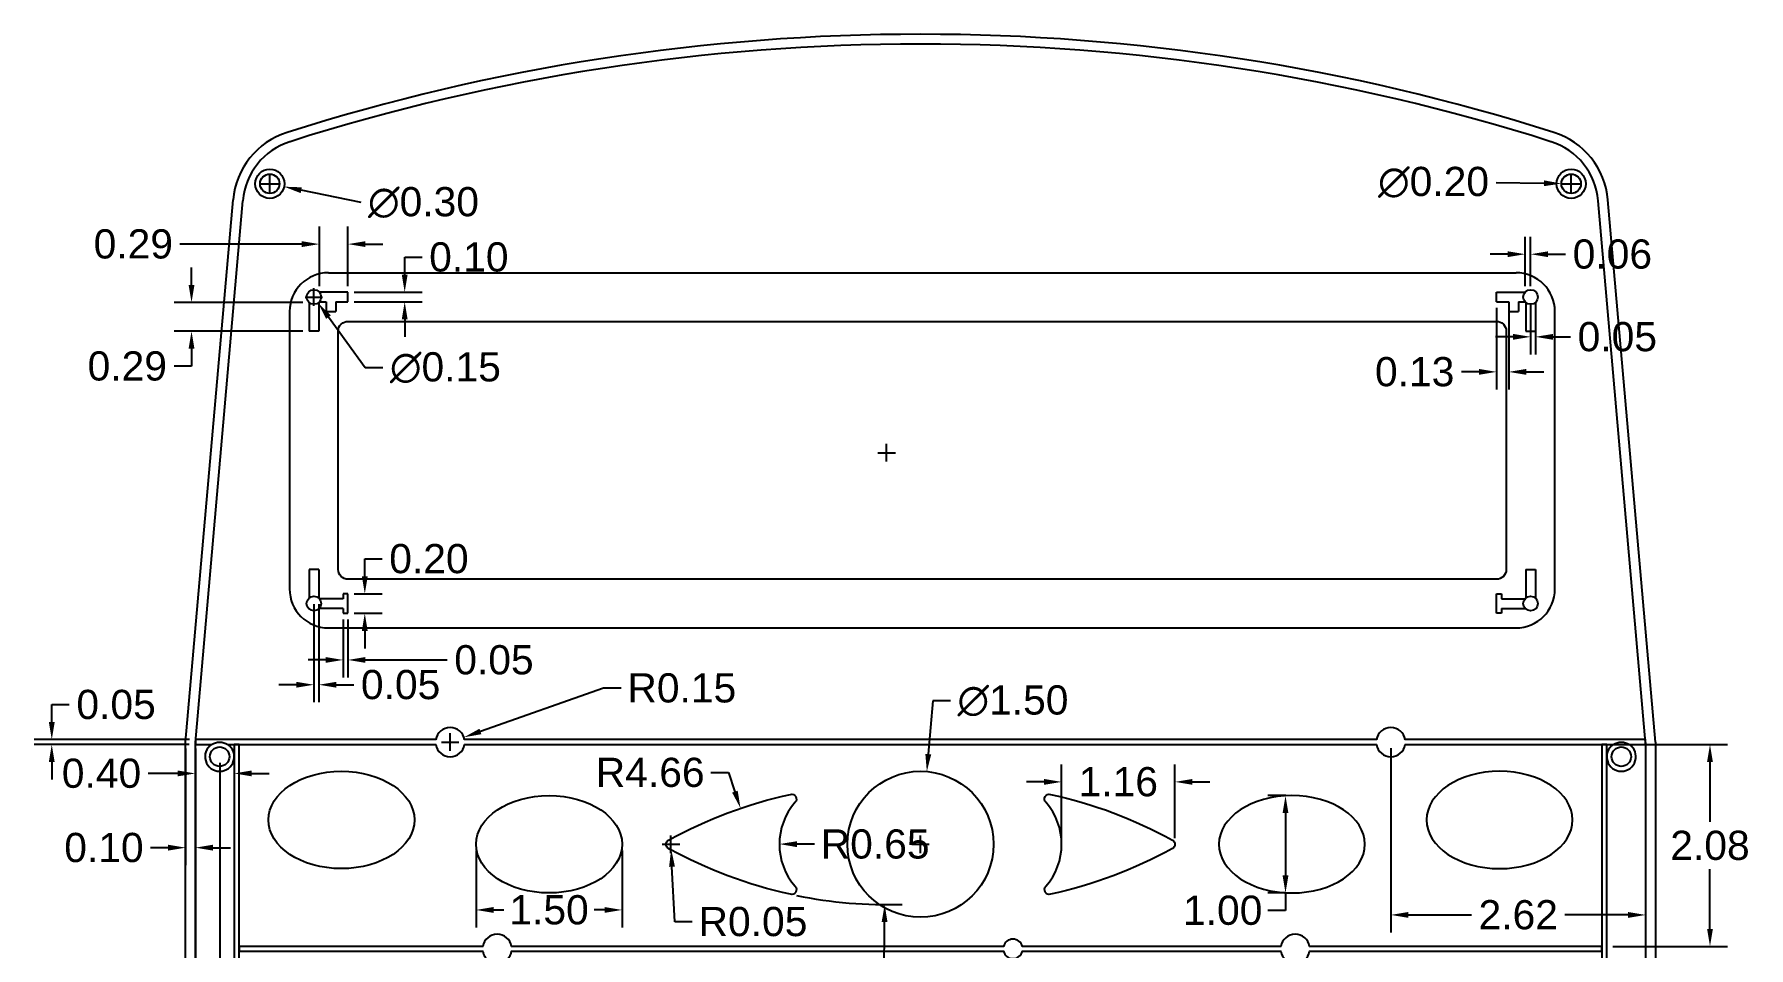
# Model space of a CAD drawing. Header units: centimetres. Extents: x 4.6 to 45.1, y -2.6 to 22.8.
# Drawn here: x 7.83 to 25.44, y 13.46 to 22.85 of the extents above; entities that cross this region are included whole.
import ezdxf

# ---------------------------------------------------------------- set-up
doc = ezdxf.new("R2010")
doc.units = ezdxf.units.CM
doc.header["$MEASUREMENT"] = 0
doc.header["$PDMODE"] = 2
doc.layers.add('Cotare', color=2, linetype='Continuous', lineweight=0)
doc.layers.add('Interior_fata', color=254, linetype='Continuous')
doc.styles.get("Standard").update_dxf_attribs({"font": 'arial.ttf'})
doc.dimstyles.get("Standard").update_dxf_attribs({"dimtxt": 0.3, "dimasz": 0.18, "dimexe": 0.18, "dimexo": 0.0625, "dimgap": 0.09, "dimtad": 0, "dimtih": 1, "dimtoh": 1, "dimzin": 0, "dimdsep": 46, "dimtxsty": 'Standard', "dimcen": 0.09, "dimadec": 0, "dimazin": 0, "dimtfac": 1, "dimtofl": 0, "dimtmove": 0, "dimatfit": 3, "dimfxl": 1, "dimtolj": 1, "dimtzin": 0, "dimarcsym": 0})

# ---------------------------------------------------------------- blocks, each defined once
blk = doc.blocks.new('*D1')
at = {"layer": 'Cotare', "color": 0, "lineweight": -2, "transparency": 16777216}
for p, q in [((10.247, 21.22), (10.247, 21.4)), ((10.157, 21.31), (10.337, 21.31)), ((11.184, 21.116), (10.57, 21.243))]:
    blk.add_line(p, q, dxfattribs=at)
at = {"layer": 'Cotare', "color": 0, "transparency": 16777216}
blk.add_solid([(10.576, 21.273), (10.564, 21.214), (10.394, 21.28)], dxfattribs=at)
at = {"layer": 'Defpoints', "color": 0, "transparency": 16777216}
for p in [(10.1, 21.341), (10.394, 21.28)]:
    blk.add_point(p, dxfattribs=at)
at = {"layer": 'Cotare', "color": 0, "transparency": 16777216, "insert": (11.826, 21.116), "char_height": 0.3, "attachment_point": 5}
blk.add_mtext('\\A1;∅0.30', dxfattribs=at)
blk = doc.blocks.new('*D2')
at = {"layer": 'Cotare', "color": 0, "lineweight": -2, "transparency": 16777216}
for p, q in [((22.846, 21.324), (23.337, 21.315)), ((23.617, 21.22), (23.617, 21.4)), ((23.527, 21.31), (23.707, 21.31))]:
    blk.add_line(p, q, dxfattribs=at)
at = {"layer": 'Cotare', "color": 0, "transparency": 16777216}
blk.add_solid([(23.337, 21.345), (23.336, 21.285), (23.517, 21.312)], dxfattribs=at)
at = {"layer": 'Defpoints', "color": 0, "transparency": 16777216}
for p in [(23.517, 21.312), (23.717, 21.309)]:
    blk.add_point(p, dxfattribs=at)
at = {"layer": 'Cotare', "color": 0, "transparency": 16777216, "insert": (22.203, 21.324), "char_height": 0.3, "attachment_point": 5}
blk.add_mtext('\\A1;∅0.20', dxfattribs=at)
blk = doc.blocks.new('*D3')
at = {"layer": 'Cotare', "color": 0, "lineweight": -2, "transparency": 16777216}
for p, q in [((11.633, 20.376), (11.633, 20.556)), ((11.633, 20.556), (11.813, 20.556)), ((11.113, 20.196), (11.813, 20.196)), ((11.113, 20.096), (11.813, 20.096)), ((11.633, 19.916), (11.633, 19.736))]:
    blk.add_line(p, q, dxfattribs=at)
at = {"layer": 'Cotare', "color": 0, "transparency": 16777216}
for points in [[(11.603, 20.376), (11.663, 20.376), (11.633, 20.196)], [(11.603, 19.916), (11.663, 19.916), (11.633, 20.096)]]:
    blk.add_solid(points, dxfattribs=at)
at = {"layer": 'Defpoints', "color": 0, "transparency": 16777216}
for p in [(11.05, 20.196), (11.05, 20.096), (11.633, 20.196)]:
    blk.add_point(p, dxfattribs=at)
at = {"layer": 'Cotare', "color": 0, "transparency": 16777216, "insert": (12.292, 20.556), "char_height": 0.3, "attachment_point": 5}
blk.add_mtext('\\A1;0.10', dxfattribs=at)
blk = doc.blocks.new('*D4')
at = {"layer": 'Cotare', "color": 0, "lineweight": -2, "transparency": 16777216}
for p, q in [((10.756, 20.259), (10.756, 20.87)), ((11.05, 20.259), (11.05, 20.87)), ((10.576, 20.69), (9.324, 20.69)), ((11.23, 20.69), (11.41, 20.69))]:
    blk.add_line(p, q, dxfattribs=at)
at = {"layer": 'Cotare', "color": 0, "transparency": 16777216}
for points in [[(10.576, 20.72), (10.576, 20.66), (10.756, 20.69)], [(11.23, 20.72), (11.23, 20.66), (11.05, 20.69)]]:
    blk.add_solid(points, dxfattribs=at)
at = {"layer": 'Defpoints', "color": 0, "transparency": 16777216}
for p in [(10.756, 20.69), (10.756, 20.196), (11.05, 20.196)]:
    blk.add_point(p, dxfattribs=at)
at = {"layer": 'Cotare', "color": 0, "transparency": 16777216, "insert": (8.845, 20.69), "char_height": 0.3, "attachment_point": 5}
blk.add_mtext('\\A1;0.29', dxfattribs=at)
blk = doc.blocks.new('*D6')
at = {"layer": 'Cotare', "color": 0, "lineweight": -2, "transparency": 16777216}
for p, q in [((9.443, 20.27), (9.443, 20.45)), ((10.588, 20.09), (9.263, 20.09)), ((10.588, 19.796), (9.263, 19.796)), ((9.443, 19.616), (9.443, 19.436)), ((9.443, 19.436), (9.263, 19.436))]:
    blk.add_line(p, q, dxfattribs=at)
at = {"layer": 'Cotare', "color": 0, "transparency": 16777216}
for points in [[(9.413, 20.27), (9.473, 20.27), (9.443, 20.09)], [(9.413, 19.616), (9.473, 19.616), (9.443, 19.796)]]:
    blk.add_solid(points, dxfattribs=at)
at = {"layer": 'Defpoints', "color": 0, "transparency": 16777216}
for p in [(10.65, 20.09), (9.443, 19.796), (10.65, 19.796)]:
    blk.add_point(p, dxfattribs=at)
at = {"layer": 'Cotare', "color": 0, "transparency": 16777216, "insert": (8.783, 19.436), "char_height": 0.3, "attachment_point": 5}
blk.add_mtext('\\A1;0.29', dxfattribs=at)
blk = doc.blocks.new('*D7')
at = {"layer": 'Cotare', "color": 0, "lineweight": -2, "transparency": 16777216}
for p, q in [((10.61, 20.146), (10.79, 20.146)), ((10.7, 20.056), (10.7, 20.236)), ((11.227, 19.419), (10.85, 19.94)), ((11.407, 19.419), (11.227, 19.419))]:
    blk.add_line(p, q, dxfattribs=at)
at = {"layer": 'Cotare', "color": 0, "transparency": 16777216}
blk.add_solid([(10.874, 19.957), (10.826, 19.922), (10.744, 20.085)], dxfattribs=at)
at = {"layer": 'Defpoints', "color": 0, "transparency": 16777216}
for p in [(10.656, 20.207), (10.744, 20.085)]:
    blk.add_point(p, dxfattribs=at)
at = {"layer": 'Cotare', "color": 0, "transparency": 16777216, "insert": (12.051, 19.419), "char_height": 0.3, "attachment_point": 5}
blk.add_mtext('\\A1;∅0.15', dxfattribs=at)
blk = doc.blocks.new('*D8')
at = {"layer": 'Cotare', "color": 0, "lineweight": -2, "transparency": 16777216}
for p, q in [((10.7, 16.989), (10.7, 15.982)), ((10.75, 16.989), (10.75, 15.982)), ((10.52, 16.162), (10.34, 16.162)), ((10.93, 16.162), (11.11, 16.162))]:
    blk.add_line(p, q, dxfattribs=at)
at = {"layer": 'Cotare', "color": 0, "transparency": 16777216}
for points in [[(10.52, 16.192), (10.52, 16.132), (10.7, 16.162)], [(10.93, 16.192), (10.93, 16.132), (10.75, 16.162)]]:
    blk.add_solid(points, dxfattribs=at)
at = {"layer": 'Defpoints', "color": 0, "transparency": 16777216}
for p in [(10.7, 17.052), (10.75, 17.052), (10.7, 16.162)]:
    blk.add_point(p, dxfattribs=at)
at = {"layer": 'Cotare', "color": 0, "transparency": 16777216, "insert": (11.591, 16.162), "char_height": 0.3, "attachment_point": 5}
blk.add_mtext('\\A1;0.05', dxfattribs=at)
blk = doc.blocks.new('*D9')
at = {"layer": 'Cotare', "color": 0, "lineweight": -2, "transparency": 16777216}
for p, q in [((11, 16.833), (11, 16.237)), ((11.05, 16.833), (11.05, 16.237)), ((10.82, 16.417), (10.64, 16.417)), ((11.23, 16.417), (12.069, 16.417))]:
    blk.add_line(p, q, dxfattribs=at)
at = {"layer": 'Cotare', "color": 0, "transparency": 16777216}
for points in [[(10.82, 16.447), (10.82, 16.387), (11, 16.417)], [(11.23, 16.447), (11.23, 16.387), (11.05, 16.417)]]:
    blk.add_solid(points, dxfattribs=at)
at = {"layer": 'Defpoints', "color": 0, "transparency": 16777216}
for p in [(11, 16.896), (11.05, 16.896), (11.05, 16.417)]:
    blk.add_point(p, dxfattribs=at)
at = {"layer": 'Cotare', "color": 0, "transparency": 16777216, "insert": (12.55, 16.417), "char_height": 0.3, "attachment_point": 5}
blk.add_mtext('\\A1;0.05', dxfattribs=at)
blk = doc.blocks.new('*D10')
at = {"layer": 'Cotare', "color": 0, "lineweight": -2, "transparency": 16777216}
for p, q in [((11.223, 17.276), (11.223, 17.456)), ((11.223, 17.456), (11.403, 17.456)), ((11.113, 17.096), (11.403, 17.096)), ((11.113, 16.896), (11.403, 16.896)), ((11.223, 16.716), (11.223, 16.536))]:
    blk.add_line(p, q, dxfattribs=at)
at = {"layer": 'Cotare', "color": 0, "transparency": 16777216}
for points in [[(11.193, 17.276), (11.253, 17.276), (11.223, 17.096)], [(11.193, 16.716), (11.253, 16.716), (11.223, 16.896)]]:
    blk.add_solid(points, dxfattribs=at)
at = {"layer": 'Defpoints', "color": 0, "transparency": 16777216}
for p in [(11.05, 17.096), (11.223, 17.096), (11.05, 16.896)]:
    blk.add_point(p, dxfattribs=at)
at = {"layer": 'Cotare', "color": 0, "transparency": 16777216, "insert": (11.882, 17.456), "char_height": 0.3, "attachment_point": 5}
blk.add_mtext('\\A1;0.20', dxfattribs=at)
blk = doc.blocks.new('*D11')
at = {"layer": 'Cotare', "color": 0, "lineweight": -2, "transparency": 16777216}
for p, q in [((23.144, 20.259), (23.144, 20.766)), ((23.2, 20.259), (23.2, 20.766)), ((22.964, 20.586), (22.784, 20.586)), ((23.38, 20.586), (23.56, 20.586))]:
    blk.add_line(p, q, dxfattribs=at)
at = {"layer": 'Cotare', "color": 0, "transparency": 16777216}
for points in [[(22.964, 20.616), (22.964, 20.556), (23.144, 20.586)], [(23.38, 20.616), (23.38, 20.556), (23.2, 20.586)]]:
    blk.add_solid(points, dxfattribs=at)
at = {"layer": 'Defpoints', "color": 0, "transparency": 16777216}
for p in [(23.2, 20.586), (23.144, 20.196), (23.2, 20.196)]:
    blk.add_point(p, dxfattribs=at)
at = {"layer": 'Cotare', "color": 0, "transparency": 16777216, "insert": (24.04, 20.586), "char_height": 0.3, "attachment_point": 5}
blk.add_mtext('\\A1;0.06', dxfattribs=at)
blk = doc.blocks.new('*D12')
at = {"layer": 'Cotare', "color": 0, "lineweight": -2, "transparency": 16777216}
for p, q in [((23.2, 20.084), (23.2, 19.557)), ((23.25, 20.084), (23.25, 19.557)), ((23.02, 19.737), (22.84, 19.737)), ((23.43, 19.737), (23.61, 19.737))]:
    blk.add_line(p, q, dxfattribs=at)
at = {"layer": 'Cotare', "color": 0, "transparency": 16777216}
for points in [[(23.02, 19.767), (23.02, 19.707), (23.2, 19.737)], [(23.43, 19.767), (23.43, 19.707), (23.25, 19.737)]]:
    blk.add_solid(points, dxfattribs=at)
at = {"layer": 'Defpoints', "color": 0, "transparency": 16777216}
for p in [(23.2, 20.146), (23.25, 20.146), (23.25, 19.737)]:
    blk.add_point(p, dxfattribs=at)
at = {"layer": 'Cotare', "color": 0, "transparency": 16777216, "insert": (24.091, 19.737), "char_height": 0.3, "attachment_point": 5}
blk.add_mtext('\\A1;0.05', dxfattribs=at)
blk = doc.blocks.new('*D13')
at = {"layer": 'Cotare', "color": 0, "lineweight": -2, "transparency": 16777216}
for p, q in [((8.007, 15.778), (8.007, 15.958)), ((8.007, 15.958), (8.187, 15.958)), ((9.422, 15.598), (7.827, 15.598)), ((9.419, 15.548), (7.827, 15.548)), ((8.007, 15.368), (8.007, 15.188))]:
    blk.add_line(p, q, dxfattribs=at)
at = {"layer": 'Cotare', "color": 0, "transparency": 16777216}
for points in [[(7.977, 15.778), (8.037, 15.778), (8.007, 15.598)], [(7.977, 15.368), (8.037, 15.368), (8.007, 15.548)]]:
    blk.add_solid(points, dxfattribs=at)
at = {"layer": 'Defpoints', "color": 0, "transparency": 16777216}
for p in [(8.007, 15.598), (9.482, 15.548), (9.485, 15.598)]:
    blk.add_point(p, dxfattribs=at)
at = {"layer": 'Cotare', "color": 0, "transparency": 16777216, "insert": (8.668, 15.958), "char_height": 0.3, "attachment_point": 5}
blk.add_mtext('\\A1;0.05', dxfattribs=at)
blk = doc.blocks.new('*D15')
at = {"layer": 'Cotare', "color": 0, "lineweight": -2, "transparency": 16777216}
for p, q in [((21.764, 15.51), (21.764, 13.617)), ((24.382, 15.51), (24.382, 13.617)), ((21.944, 13.797), (22.592, 13.797)), ((24.202, 13.797), (23.553, 13.797))]:
    blk.add_line(p, q, dxfattribs=at)
at = {"layer": 'Cotare', "color": 0, "transparency": 16777216}
for points in [[(21.944, 13.827), (21.944, 13.767), (21.764, 13.797)], [(24.202, 13.827), (24.202, 13.767), (24.382, 13.797)]]:
    blk.add_solid(points, dxfattribs=at)
at = {"layer": 'Defpoints', "color": 0, "transparency": 16777216}
for p in [(21.764, 15.573), (24.382, 15.573), (24.382, 13.797)]:
    blk.add_point(p, dxfattribs=at)
at = {"layer": 'Cotare', "color": 0, "transparency": 16777216, "insert": (23.073, 13.797), "char_height": 0.3, "attachment_point": 5}
blk.add_mtext('\\A1;2.62', dxfattribs=at)
blk = doc.blocks.new('*D16')
at = {"layer": 'Cotare', "color": 0, "lineweight": -2, "transparency": 16777216}
for p, q in [((9.382, 15.506), (9.382, 14.308)), ((9.482, 15.506), (9.482, 14.308)), ((9.202, 14.488), (9.022, 14.488)), ((9.662, 14.488), (9.842, 14.488))]:
    blk.add_line(p, q, dxfattribs=at)
at = {"layer": 'Cotare', "color": 0, "transparency": 16777216}
for points in [[(9.202, 14.518), (9.202, 14.458), (9.382, 14.488)], [(9.662, 14.518), (9.662, 14.458), (9.482, 14.488)]]:
    blk.add_solid(points, dxfattribs=at)
at = {"layer": 'Defpoints', "color": 0, "transparency": 16777216}
for p in [(9.382, 15.568), (9.482, 15.568), (9.382, 14.488)]:
    blk.add_point(p, dxfattribs=at)
at = {"layer": 'Cotare', "color": 0, "transparency": 16777216, "insert": (8.543, 14.488), "char_height": 0.3, "attachment_point": 5}
blk.add_mtext('\\A1;0.10', dxfattribs=at)
blk = doc.blocks.new('*D17')
at = {"layer": 'Cotare', "color": 0, "lineweight": -2, "transparency": 16777216}
for p, q in [((9.482, 15.506), (9.482, 15.071)), ((9.882, 15.506), (9.882, 15.071)), ((9.302, 15.251), (8.997, 15.251)), ((10.062, 15.251), (10.242, 15.251))]:
    blk.add_line(p, q, dxfattribs=at)
at = {"layer": 'Cotare', "color": 0, "transparency": 16777216}
for points in [[(9.302, 15.281), (9.302, 15.221), (9.482, 15.251)], [(10.062, 15.281), (10.062, 15.221), (9.882, 15.251)]]:
    blk.add_solid(points, dxfattribs=at)
at = {"layer": 'Defpoints', "color": 0, "transparency": 16777216}
for p in [(9.482, 15.568), (9.882, 15.568), (9.882, 15.251)]:
    blk.add_point(p, dxfattribs=at)
at = {"layer": 'Cotare', "color": 0, "transparency": 16777216, "insert": (8.518, 15.251), "char_height": 0.3, "attachment_point": 5}
blk.add_mtext('\\A1;0.40', dxfattribs=at)
blk = doc.blocks.new('*D18')
at = {"layer": 'Cotare', "color": 0, "lineweight": -2, "transparency": 16777216}
for p, q in [((24.044, 15.548), (25.223, 15.548)), ((25.043, 15.368), (25.043, 14.753)), ((25.043, 13.653), (25.043, 14.267)), ((24.044, 13.473), (25.223, 13.473))]:
    blk.add_line(p, q, dxfattribs=at)
at = {"layer": 'Cotare', "color": 0, "transparency": 16777216}
for points in [[(25.013, 15.368), (25.073, 15.368), (25.043, 15.548)], [(25.013, 13.653), (25.073, 13.653), (25.043, 13.473)]]:
    blk.add_solid(points, dxfattribs=at)
at = {"layer": 'Defpoints', "color": 0, "transparency": 16777216}
for p in [(23.982, 15.548), (23.982, 13.473), (25.043, 13.473)]:
    blk.add_point(p, dxfattribs=at)
at = {"layer": 'Cotare', "color": 0, "transparency": 16777216, "insert": (25.043, 14.51), "char_height": 0.3, "attachment_point": 5}
blk.add_mtext('\\A1;2.08', dxfattribs=at)
blk = doc.blocks.new('*D19')
at = {"layer": 'Cotare', "color": 0, "lineweight": -2, "transparency": 16777216}
for p, q in [((12.366, 14.46), (12.366, 13.668)), ((13.866, 14.46), (13.866, 13.668)), ((12.546, 13.848), (12.651, 13.848)), ((13.686, 13.848), (13.581, 13.848))]:
    blk.add_line(p, q, dxfattribs=at)
at = {"layer": 'Cotare', "color": 0, "transparency": 16777216}
for points in [[(12.546, 13.878), (12.546, 13.818), (12.366, 13.848)], [(13.686, 13.878), (13.686, 13.818), (13.866, 13.848)]]:
    blk.add_solid(points, dxfattribs=at)
at = {"layer": 'Defpoints', "color": 0, "transparency": 16777216}
for p in [(12.366, 14.523), (13.866, 14.523), (13.866, 13.848)]:
    blk.add_point(p, dxfattribs=at)
at = {"layer": 'Cotare', "color": 0, "transparency": 16777216, "insert": (13.116, 13.848), "char_height": 0.3, "attachment_point": 5}
blk.add_mtext('\\A1;1.50', dxfattribs=at)
blk = doc.blocks.new('*D20')
at = {"layer": 'Cotare', "color": 0, "lineweight": -2, "transparency": 16777216}
for p, q in [((20.685, 15.023), (20.502, 15.023)), ((20.682, 14.843), (20.682, 14.203)), ((20.685, 14.023), (20.502, 14.023)), ((20.682, 14.023), (20.682, 13.843)), ((20.682, 13.843), (20.502, 13.843))]:
    blk.add_line(p, q, dxfattribs=at)
at = {"layer": 'Cotare', "color": 0, "transparency": 16777216}
for points in [[(20.652, 14.843), (20.712, 14.843), (20.682, 15.023)], [(20.652, 14.203), (20.712, 14.203), (20.682, 14.023)]]:
    blk.add_solid(points, dxfattribs=at)
at = {"layer": 'Defpoints', "color": 0, "transparency": 16777216}
for p in [(20.748, 15.023), (20.682, 14.023), (20.748, 14.023)]:
    blk.add_point(p, dxfattribs=at)
at = {"layer": 'Cotare', "color": 0, "transparency": 16777216, "insert": (20.037, 13.843), "char_height": 0.3, "attachment_point": 5}
blk.add_mtext('\\A1;1.00', dxfattribs=at)
blk = doc.blocks.new('*D21')
at = {"layer": 'Cotare', "color": 0, "lineweight": -2, "transparency": 16777216}
for p, q in [((17.06, 15.996), (17.012, 15.449)), ((17.24, 15.996), (17.06, 15.996)), ((16.842, 14.523), (17.022, 14.523)), ((16.932, 14.433), (16.932, 14.613))]:
    blk.add_line(p, q, dxfattribs=at)
at = {"layer": 'Cotare', "color": 0, "transparency": 16777216}
blk.add_solid([(16.982, 15.452), (17.042, 15.446), (16.997, 15.27)], dxfattribs=at)
at = {"layer": 'Defpoints', "color": 0, "transparency": 16777216}
for p in [(16.997, 15.27), (16.867, 13.775)]:
    blk.add_point(p, dxfattribs=at)
at = {"layer": 'Cotare', "color": 0, "transparency": 16777216, "insert": (17.882, 15.996), "char_height": 0.3, "attachment_point": 5}
blk.add_mtext('\\A1;∅1.50', dxfattribs=at)
blk = doc.blocks.new('*D22')
at = {"layer": 'Cotare', "color": 0, "lineweight": -2, "transparency": 16777216}
for p, q in [((14.778, 15.26), (14.958, 15.26)), ((14.958, 15.26), (15.025, 15.063)), ((16.588, 10.397), (16.588, 10.577)), ((16.498, 10.487), (16.678, 10.487))]:
    blk.add_line(p, q, dxfattribs=at)
at = {"layer": 'Cotare', "color": 0, "transparency": 16777216}
blk.add_solid([(15.054, 15.073), (14.997, 15.054), (15.083, 14.893)], dxfattribs=at)
at = {"layer": 'Defpoints', "color": 0, "transparency": 16777216}
for p in [(15.083, 14.893), (16.588, 10.487)]:
    blk.add_point(p, dxfattribs=at)
at = {"layer": 'Cotare', "color": 0, "transparency": 16777216, "insert": (14.155, 15.26), "char_height": 0.3, "attachment_point": 5}
blk.add_mtext('\\A1;R4.66', dxfattribs=at)
blk = doc.blocks.new('*D23')
at = {"layer": 'Cotare', "color": 0, "lineweight": -2, "transparency": 16777216}
blk.add_line((15.842, 14.524), (15.662, 14.524), dxfattribs=at)
at = {"layer": 'Cotare', "color": 0, "transparency": 16777216}
blk.add_solid([(15.662, 14.554), (15.662, 14.494), (15.482, 14.525)], dxfattribs=at)
at = {"layer": 'Defpoints', "color": 0, "transparency": 16777216}
for p in [(15.482, 14.525), (16.136, 14.523)]:
    blk.add_point(p, dxfattribs=at)
at = {"layer": 'Cotare', "color": 0, "transparency": 16777216, "insert": (16.466, 14.524), "char_height": 0.3, "attachment_point": 5}
blk.add_mtext('\\A1;R0.65', dxfattribs=at)
blk = doc.blocks.new('*D24')
at = {"layer": 'Cotare', "color": 0, "lineweight": -2, "transparency": 16777216}
for p, q in [((14.278, 14.523), (14.458, 14.523)), ((14.368, 14.433), (14.368, 14.613)), ((14.407, 13.727), (14.379, 14.293)), ((14.587, 13.727), (14.407, 13.727))]:
    blk.add_line(p, q, dxfattribs=at)
blk.add_arc((14.368, 14.523), 0.05, 241.1593, 272.8048, dxfattribs=at)
at = {"layer": 'Cotare', "color": 0, "transparency": 16777216}
blk.add_solid([(14.409, 14.294), (14.349, 14.291), (14.371, 14.473)], dxfattribs=at)
at = {"layer": 'Defpoints', "color": 0, "transparency": 16777216}
for p in [(14.368, 14.523), (14.371, 14.473)]:
    blk.add_point(p, dxfattribs=at)
at = {"layer": 'Cotare', "color": 0, "transparency": 16777216, "insert": (15.211, 13.727), "char_height": 0.3, "attachment_point": 5}
blk.add_mtext('\\A1;R0.05', dxfattribs=at)
blk = doc.blocks.new('*D25')
at = {"layer": 'Cotare', "color": 0, "lineweight": -2, "transparency": 16777216}
for p, q in [((18.382, 14.585), (18.382, 15.344)), ((19.546, 14.585), (19.546, 15.344)), ((18.202, 15.164), (18.022, 15.164)), ((19.726, 15.164), (19.906, 15.164))]:
    blk.add_line(p, q, dxfattribs=at)
at = {"layer": 'Cotare', "color": 0, "transparency": 16777216}
for points in [[(18.202, 15.194), (18.202, 15.134), (18.382, 15.164)], [(19.726, 15.194), (19.726, 15.134), (19.546, 15.164)]]:
    blk.add_solid(points, dxfattribs=at)
at = {"layer": 'Defpoints', "color": 0, "transparency": 16777216}
for p in [(19.546, 15.164), (18.382, 14.523), (19.546, 14.523)]:
    blk.add_point(p, dxfattribs=at)
at = {"layer": 'Cotare', "color": 0, "transparency": 16777216, "insert": (18.964, 15.164), "char_height": 0.3, "attachment_point": 5}
blk.add_mtext('\\A1;1.16', dxfattribs=at)
blk = doc.blocks.new('*D26')
at = {"layer": 'Cotare', "color": 0, "lineweight": -2, "transparency": 16777216}
for p, q in [((9.482, 15.36), (9.482, 12.921)), ((9.732, 15.36), (9.732, 12.921)), ((9.302, 13.101), (9.122, 13.101)), ((9.912, 13.101), (10.092, 13.101))]:
    blk.add_line(p, q, dxfattribs=at)
at = {"layer": 'Cotare', "color": 0, "transparency": 16777216}
for points in [[(9.302, 13.131), (9.302, 13.071), (9.482, 13.101)], [(9.912, 13.131), (9.912, 13.071), (9.732, 13.101)]]:
    blk.add_solid(points, dxfattribs=at)
at = {"layer": 'Defpoints', "color": 0, "transparency": 16777216}
for p in [(9.482, 15.423), (9.732, 15.423), (9.482, 13.101)]:
    blk.add_point(p, dxfattribs=at)
at = {"layer": 'Cotare', "color": 0, "transparency": 16777216, "insert": (8.641, 13.101), "char_height": 0.3, "attachment_point": 5}
blk.add_mtext('\\A1;0.25', dxfattribs=at)
blk = doc.blocks.new('*D29')
at = {"layer": 'Cotare', "color": 0, "lineweight": -2, "transparency": 16777216}
for p, q in [((22.85, 20.034), (22.85, 19.197)), ((22.975, 20.034), (22.975, 19.197)), ((22.67, 19.377), (22.489, 19.377)), ((23.155, 19.377), (23.335, 19.377))]:
    blk.add_line(p, q, dxfattribs=at)
at = {"layer": 'Cotare', "color": 0, "transparency": 16777216}
for points in [[(22.67, 19.407), (22.67, 19.347), (22.85, 19.377)], [(23.155, 19.407), (23.155, 19.347), (22.975, 19.377)]]:
    blk.add_solid(points, dxfattribs=at)
at = {"layer": 'Defpoints', "color": 0, "transparency": 16777216}
for p in [(22.85, 20.096), (22.975, 20.096), (22.975, 19.377)]:
    blk.add_point(p, dxfattribs=at)
at = {"layer": 'Cotare', "color": 0, "transparency": 16777216, "insert": (22.009, 19.377), "char_height": 0.3, "attachment_point": 5}
blk.add_mtext('\\A1;0.13', dxfattribs=at)
blk = doc.blocks.new('*D30')
at = {"layer": 'Cotare', "color": 0, "lineweight": -2, "transparency": 16777216}
for p, q in [((16.494, 18.546), (16.674, 18.546)), ((16.584, 18.456), (16.584, 18.636)), ((16.56, 13.162), (16.563, 13.723)), ((16.38, 13.162), (16.56, 13.162))]:
    blk.add_line(p, q, dxfattribs=at)
blk.add_arc((16.584, 18.546), 4.643, 258.4957, 271.9742, dxfattribs=at)
at = {"layer": 'Cotare', "color": 0, "transparency": 16777216}
blk.add_solid([(16.533, 13.723), (16.593, 13.723), (16.564, 13.903)], dxfattribs=at)
at = {"layer": 'Defpoints', "color": 0, "transparency": 16777216}
for p in [(16.584, 18.546), (16.564, 13.903)]:
    blk.add_point(p, dxfattribs=at)
at = {"layer": 'Cotare', "color": 0, "transparency": 16777216, "insert": (15.758, 13.162), "char_height": 0.3, "attachment_point": 5}
blk.add_mtext('\\A1;R4.64', dxfattribs=at)
blk = doc.blocks.new('*D34')
at = {"layer": 'Cotare', "color": 0, "lineweight": -2, "transparency": 16777216}
for p, q in [((13.676, 16.128), (12.411, 15.682)), ((13.856, 16.128), (13.676, 16.128)), ((12.01, 15.573), (12.19, 15.573)), ((12.1, 15.483), (12.1, 15.663))]:
    blk.add_line(p, q, dxfattribs=at)
at = {"layer": 'Cotare', "color": 0, "transparency": 16777216}
blk.add_solid([(12.401, 15.71), (12.421, 15.654), (12.241, 15.622)], dxfattribs=at)
at = {"layer": 'Defpoints', "color": 0, "transparency": 16777216}
for p in [(12.1, 15.573), (12.241, 15.622)]:
    blk.add_point(p, dxfattribs=at)
at = {"layer": 'Cotare', "color": 0, "transparency": 16777216, "insert": (14.48, 16.128), "char_height": 0.3, "attachment_point": 5}
blk.add_mtext('\\A1;R0.15', dxfattribs=at)

msp = doc.modelspace()

# ---------------------------------------------------------------- linework, layer by layer
at = {"layer": 'Interior_fata'}
for p, q in [((9.382, 15.573), (9.869, 21.145)), ((9.482, 15.568), (9.969, 21.136)), ((24.382, 15.568), (23.895, 21.136)), ((24.482, 15.573), (23.994, 21.145)), ((10.85, 20.396), (23.05, 20.396)), ((10.65, 20.09), (10.65, 19.796)), ((10.75, 20.09), (10.75, 19.796)), ((11.05, 20.196), (10.756, 20.196)), ((10.756, 20.096), (10.825, 20.096)), ((10.825, 20.096), (10.825, 19.996)), ((10.925, 20.096), (11.05, 20.096)), ((10.925, 20.096), (10.925, 19.996)), ((11.05, 20.096), (11.05, 20.196)), ((22.85, 20.196), (23.144, 20.196)), ((22.85, 20.096), (22.85, 20.196)), ((22.85, 20.096), (22.975, 20.096)), ((22.975, 20.096), (22.975, 19.996)), ((23.075, 20.096), (23.144, 20.096)), ((23.075, 20.096), (23.075, 19.996)), ((23.15, 20.09), (23.15, 19.796)), ((23.25, 20.09), (23.25, 19.796)), ((10.45, 19.996), (10.45, 17.146)), ((10.825, 19.996), (10.925, 19.996)), ((22.975, 19.996), (23.075, 19.996)), ((23.45, 17.146), (23.45, 19.996)), ((10.75, 19.796), (10.65, 19.796)), ((23.15, 19.796), (23.25, 19.796)), ((10.65, 17.346), (10.65, 17.052)), ((10.75, 17.346), (10.65, 17.346)), ((10.75, 17.346), (10.75, 17.052)), ((23.15, 17.346), (23.15, 17.052)), ((23.15, 17.346), (23.25, 17.346)), ((23.25, 17.346), (23.25, 17.052)), ((11.05, 17.096), (11, 17.096)), ((11, 17.096), (11, 17.046)), ((11.05, 16.896), (11.05, 17.096)), ((22.85, 17.096), (22.9, 17.096)), ((22.85, 16.896), (22.85, 17.096)), ((22.9, 17.096), (22.9, 17.046)), ((11, 17.046), (10.756, 17.046)), ((11, 16.946), (10.756, 16.946)), ((11, 16.946), (11, 16.896)), ((22.9, 17.046), (23.144, 17.046)), ((22.9, 16.946), (23.144, 16.946)), ((22.9, 16.946), (22.9, 16.896)), ((10.85, 16.746), (23.05, 16.746)), ((11, 16.896), (11.05, 16.896)), ((22.9, 16.896), (22.85, 16.896)), ((9.384, 15.598), (9.382, 15.598)), ((24.482, 15.598), (24.48, 15.598))]:
    msp.add_line(p, q, dxfattribs=at)
for points in [[(22.95, 19.796), (22.95, 17.346, -0.414214), (22.85, 17.246), (11.05, 17.246, -0.414214), (10.95, 17.346), (10.95, 19.796, -0.417916), (11.052, 19.896), (22.85, 19.896, -0.414214)], [(23.982, 15.548), (24.049, 15.548, -0.301511), (24.215, 15.548), (24.382, 15.548), (24.382, 15.568), (24.379, 15.598), (21.912, 15.598, 0.845154), (21.616, 15.598), (12.248, 15.598, 0.845154), (11.952, 15.598), (9.485, 15.598), (9.482, 15.568), (9.482, 15.548), (9.649, 15.548, -0.301511), (9.815, 15.548), (9.882, 15.548), (9.932, 15.548), (11.952, 15.548, 0.845154), (12.248, 15.548), (21.616, 15.548, 0.845154), (21.912, 15.548), (23.932, 15.548)], [(14.344, 14.479, -0.59107), (14.344, 14.566, -0.072189), (15.596, 15.036, -0.723774), (15.645, 14.954, 0.376778), (15.645, 14.091, -0.723693), (15.596, 14.009, -0.072405)], [(19.52, 14.566, -0.59107), (19.52, 14.479, -0.072189), (18.268, 14.009, -0.723774), (18.219, 14.091, 0.376778), (18.219, 14.954, -0.723693), (18.267, 15.036, -0.072405)], [(23.932, 13.473), (20.93, 13.473, 0.845154), (20.634, 13.473), (17.979, 13.473, 0.774597), (17.785, 13.473), (12.731, 13.473, 0.845154), (12.435, 13.473), (9.932, 13.473), (9.932, 13.423), (12.435, 13.423, 0.414214), (12.608, 13.3, 0.319198), (12.731, 13.423), (17.785, 13.423, 0.774597), (17.979, 13.423), (20.634, 13.423, 0.845154), (20.93, 13.423), (23.932, 13.423)]]:
    msp.add_lwpolyline(points, format="xyb", close=True, dxfattribs=at)
for points in [[(24.482, 15.573), (24.482, 9.572, -0.017805), (24.324, 3.872, -0.310576), (23.905, 3.337, -0.152673), (9.959, 3.337, -0.310576), (9.54, 3.872, -0.017805), (9.382, 9.572), (9.382, 15.573)], [(24.382, 15.568), (24.382, 9.571, -0.017806), (24.224, 3.878, -0.310576), (23.875, 3.432, -0.152673), (9.989, 3.432, -0.310576), (9.639, 3.878, -0.017806), (9.482, 9.571), (9.482, 15.568)], [(9.932, 10.902), (9.932, 15.548), (9.882, 15.548), (9.882, 10.902, 0.774597)], [(23.982, 10.453), (23.982, 15.548), (23.932, 15.548), (23.932, 10.453, 0.774597)]]:
    msp.add_lwpolyline(points, format="xyb", dxfattribs=at)
for centre, radius in [((10.247, 21.31), 0.15), ((10.247, 21.31), 0.1), ((23.617, 21.31), 0.15), ((23.617, 21.31), 0.1), ((10.7, 20.146), 0.075), ((23.2, 20.146), 0.075), ((10.7, 16.996), 0.075), ((23.2, 16.996), 0.075), ((9.732, 15.423), 0.1), ((24.132, 15.423), 0.1), ((16.932, 14.523), 0.75)]:
    msp.add_circle(centre, radius, dxfattribs=at)
for centre, radius, start, end in [((16.932, 1.34), 21.506, 72.3863, 107.6137), ((16.932, 1.34), 21.406, 72.3863, 107.6137), ((10.666, 21.075), 0.8, 107.6137, 175), ((10.666, 21.075), 0.7, 107.6137, 175), ((23.198, 21.075), 0.7, 5, 72.3863), ((23.198, 21.075), 0.8, 5, 72.3863), ((10.85, 19.996), 0.4, 90, 180), ((23.05, 19.996), 0.4, 360, 90), ((10.85, 17.146), 0.4, 180, 270), ((23.05, 17.146), 0.4, 270, 360), ((9.732, 15.423), 0.15, 123.5573, 56.4427), ((24.132, 15.423), 0.15, 123.5573, 56.4427)]:
    msp.add_arc(centre, radius, start, end, dxfattribs=at)
for centre in [(10.983, 14.773), (13.116, 14.523)]:
    msp.add_ellipse(centre, major_axis=(-0.75, 0), ratio=0.666667, dxfattribs=at)
at = {"layer": 'Interior_fata', "extrusion": (0, 0, -1)}
for centre in [(22.881, 14.773), (20.748, 14.523)]:
    msp.add_ellipse(centre, major_axis=(0.75, 0), ratio=0.666667, dxfattribs=at)

# ---------------------------------------------------------------- dimensions: what is measured, and where the dimension line sits
at = {"layer": 'Cotare'}
for p1, p2, picture, middle in [((23.717, 21.309), (23.517, 21.312), '*D2', (22.846, 21.324)), ((10.1, 21.341), (10.394, 21.28), '*D1', (11.184, 21.116)), ((10.656, 20.207), (10.744, 20.085), '*D7', (12.051, 19.419)), ((16.867, 13.775), (16.997, 15.27), '*D21', (17.882, 15.996))]:
    dim = msp.add_diameter_dim_2p(p1=p1, p2=p2, dimstyle='Standard', dxfattribs=at)
    dim.commit()
    dim.dimension.update_dxf_attribs({"geometry": picture, "text_midpoint": middle, "dimtype": 163})
for base, p1, p2, picture, middle in [((10.756, 20.69), (11.05, 20.196), (10.756, 20.196), '*D4', (8.845, 20.69)), ((22.975241013, 19.376754338), (22.850241013, 20.096105626), (22.975241013, 20.096105626), '*D29', (22.009349787, 19.376754338)), ((10.7, 16.162), (10.75, 17.052), (10.7, 17.052), '*D8', (11.591, 16.162)), ((11.05, 16.417), (11, 16.896), (11.05, 16.896), '*D9', (12.55, 16.417)), ((9.882, 15.251), (9.482, 15.568), (9.882, 15.568), '*D17', (8.518, 15.251))]:
    dim = msp.add_linear_dim(base=base, p1=p1, p2=p2, dimstyle='Standard', dxfattribs=at)
    dim.commit()
    dim.dimension.update_dxf_attribs({"geometry": picture, "text_midpoint": middle, "dimtype": 160})
for base, p1, p2, picture, middle in [((11.633, 20.196), (11.05, 20.096), (11.05, 20.196), '*D3', (12.292, 20.556)), ((11.223, 17.096), (11.05, 16.896), (11.05, 17.096), '*D10', (11.882, 17.456)), ((20.682, 14.023), (20.748, 15.023), (20.748, 14.023), '*D20', (20.037, 13.843))]:
    dim = msp.add_linear_dim(base=base, p1=p1, p2=p2, angle=90, dimstyle='Standard', dxfattribs=at)
    dim.commit()
    dim.dimension.update_dxf_attribs({"geometry": picture, "text_midpoint": middle})
for base, p1, p2, picture, middle in [((23.2, 20.586), (23.144, 20.196), (23.2, 20.196), '*D11', (24.04, 20.586)), ((23.25, 19.737), (23.2, 20.146), (23.25, 20.146), '*D12', (24.091, 19.737)), ((9.382, 14.488), (9.482, 15.568), (9.382, 15.568), '*D16', (8.543, 14.488)), ((24.382, 13.797), (21.764, 15.573), (24.382, 15.573), '*D15', (23.073, 13.797)), ((9.482, 13.101), (9.732, 15.423), (9.482, 15.423), '*D26', (8.641, 13.101)), ((19.546, 15.164), (18.382, 14.523), (19.546, 14.523), '*D25', (18.964, 15.164)), ((13.866, 13.848), (12.366, 14.523), (13.866, 14.523), '*D19', (13.116, 13.848))]:
    dim = msp.add_linear_dim(base=base, p1=p1, p2=p2, dimstyle='Standard', dxfattribs=at)
    dim.commit()
    dim.dimension.update_dxf_attribs({"geometry": picture, "text_midpoint": middle})
for base, p1, p2, picture, middle in [((9.443, 19.796), (10.65, 20.09), (10.65, 19.796), '*D6', (8.783, 19.436)), ((8.007, 15.598), (9.482, 15.548), (9.485, 15.598), '*D13', (8.668, 15.958))]:
    dim = msp.add_linear_dim(base=base, p1=p1, p2=p2, angle=90, dimstyle='Standard', dxfattribs=at)
    dim.commit()
    dim.dimension.update_dxf_attribs({"geometry": picture, "text_midpoint": middle, "dimtype": 160})
for center, mpoint, picture, middle in [((16.584, 18.546), (16.564, 13.903), '*D30', (15.758, 13.162)), ((12.1, 15.573), (12.241, 15.622), '*D34', (14.48, 16.128)), ((16.588, 10.487), (15.083, 14.893), '*D22', (14.155, 15.26)), ((16.136, 14.523), (15.482, 14.525), '*D23', (15.842, 14.524)), ((14.368, 14.523), (14.371, 14.473), '*D24', (15.211, 13.727))]:
    dim = msp.add_radius_dim(center=center, mpoint=mpoint, dimstyle='Standard', dxfattribs=at)
    dim.commit()
    dim.dimension.update_dxf_attribs({"geometry": picture, "text_midpoint": middle, "dimtype": 164})
dim = msp.add_aligned_dim(p1=(23.981979313, 15.547502429), p2=(23.981979313, 13.472502429), distance=1.061174956, dimstyle='Standard', dxfattribs=at)
dim.commit()
dim.dimension.update_dxf_attribs({"geometry": '*D18', "text_midpoint": (25.043154269, 14.510002429)})

doc.saveas('drawing.dxf')
